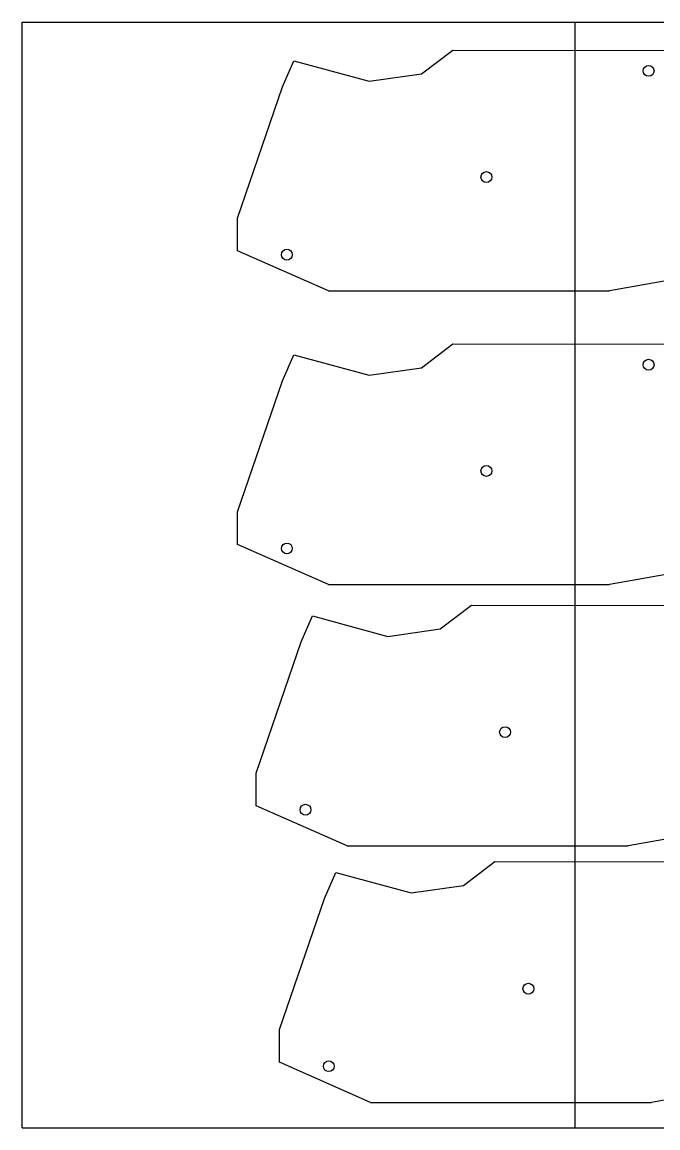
# Model space of a CAD drawing. Header units: millimetres. Extents: x 0 to 305, y -305 to 0.
# Drawn here: x 0 to 175.3, y -304.8 to 0 of the extents above; entities that cross this region are included whole.
import ezdxf

# ---------------------------------------------------------------- set-up
doc = ezdxf.new("R2010")
doc.units = ezdxf.units.MM
doc.layers.add('CUTS', color=1, linetype='Continuous', true_color=0xff0000)
doc.layers.add('laser bed referance', color=3, linetype='Continuous', lineweight=25, true_color=0x00ff00)
doc.layers.add('Referance lines', color=2, linetype='Continuous', lineweight=25, true_color=0xffff00)

msp = doc.modelspace()

# ---------------------------------------------------------------- linework, layer by layer
at = {"layer": 'CUTS', "color": 1, "lineweight": 25, "true_color": 0xff0000}
for p, q in [((84.52, -74.07), (161.96, -74.07)), ((84.52, -155.06), (161.96, -155.06)), ((89.67, -227.06), (167.1, -227.06)), ((96.1, -297.77), (173.53, -297.77))]:
    msp.add_line(p, q, dxfattribs=at)
for points in [[(84.52, -74.07), (59.4, -63.03), (59.4, -54), (71.79, -17.86), (74.92, -10.71), (95.72, -16.31), (110.12, -14.28), (118.76, -7.71), (186.95, -7.78), (269.32, -23.31), (269.32, -67.69), (196.84, -67.9), (161.96, -74.07)], [(84.52, -155.06), (59.4, -144.03), (59.4, -134.99), (71.79, -98.85), (74.92, -91.7), (95.72, -97.31), (110.12, -95.28), (118.76, -88.7), (186.95, -88.77), (269.32, -104.31), (269.32, -148.69), (196.84, -148.89), (161.96, -155.06)], [(89.67, -227.06), (64.55, -216.02), (64.55, -206.99), (76.93, -170.85), (80.07, -163.7), (100.87, -169.31), (115.27, -167.27), (123.91, -160.7), (192.1, -160.77), (274.47, -176.3), (274.47, -220.68), (201.98, -220.89), (167.1, -227.06)], [(96.1, -297.77), (70.98, -286.73), (70.98, -277.7), (83.36, -241.56), (86.5, -234.41), (107.3, -240.02), (121.69, -237.98), (130.33, -231.41), (198.53, -231.48), (280.89, -247.01), (280.89, -291.4), (208.41, -291.6), (173.53, -297.77)]]:
    msp.add_lwpolyline(points, dxfattribs=at)
for points in [[(171.26, -13.43), (171.26, -12.61), (171.93, -11.93), (172.76, -11.93)], [(172.76, -11.93), (173.58, -11.93), (174.26, -12.61), (174.26, -13.43)], [(172.76, -14.93), (171.93, -14.93), (171.26, -14.26), (171.26, -13.43)], [(174.26, -13.43), (174.26, -14.26), (173.58, -14.93), (172.76, -14.93)], [(126.54, -42.72), (126.54, -41.9), (127.21, -41.22), (128.04, -41.22)], [(128.04, -41.22), (128.87, -41.22), (129.54, -41.9), (129.54, -42.72)], [(128.04, -44.22), (127.21, -44.22), (126.54, -43.55), (126.54, -42.72)], [(129.54, -42.72), (129.54, -43.55), (128.87, -44.22), (128.04, -44.22)], [(71.51, -64.1), (71.51, -63.27), (72.18, -62.6), (73.01, -62.6)], [(73.01, -62.6), (73.83, -62.6), (74.51, -63.27), (74.51, -64.1)], [(73.01, -65.6), (72.18, -65.6), (71.51, -64.93), (71.51, -64.1)], [(74.51, -64.1), (74.51, -64.93), (73.83, -65.6), (73.01, -65.6)], [(171.26, -94.43), (171.26, -93.6), (171.93, -92.93), (172.76, -92.93)], [(172.76, -95.93), (171.93, -95.93), (171.26, -95.26), (171.26, -94.43)], [(172.76, -92.93), (173.58, -92.93), (174.26, -93.6), (174.26, -94.43)], [(174.26, -94.43), (174.26, -95.26), (173.58, -95.93), (172.76, -95.93)], [(126.54, -123.72), (126.54, -122.89), (127.21, -122.22), (128.04, -122.22)], [(128.04, -125.22), (127.21, -125.22), (126.54, -124.55), (126.54, -123.72)], [(128.04, -122.22), (128.87, -122.22), (129.54, -122.89), (129.54, -123.72)], [(129.54, -123.72), (129.54, -124.55), (128.87, -125.22), (128.04, -125.22)], [(71.51, -145.09), (71.51, -144.27), (72.18, -143.59), (73.01, -143.59)], [(73.01, -146.59), (72.18, -146.59), (71.51, -145.92), (71.51, -145.09)], [(73.01, -143.59), (73.83, -143.59), (74.51, -144.27), (74.51, -145.09)], [(74.51, -145.09), (74.51, -145.92), (73.83, -146.59), (73.01, -146.59)], [(131.68, -195.72), (131.68, -194.89), (132.36, -194.22), (133.18, -194.22)], [(133.18, -194.22), (134.01, -194.22), (134.68, -194.89), (134.68, -195.72)], [(133.18, -197.22), (132.36, -197.22), (131.68, -196.54), (131.68, -195.72)], [(134.68, -195.72), (134.68, -196.54), (134.01, -197.22), (133.18, -197.22)], [(76.65, -217.09), (76.65, -216.26), (77.32, -215.59), (78.15, -215.59)], [(78.15, -215.59), (78.98, -215.59), (79.65, -216.26), (79.65, -217.09)], [(78.15, -218.59), (77.32, -218.59), (76.65, -217.92), (76.65, -217.09)], [(79.65, -217.09), (79.65, -217.92), (78.98, -218.59), (78.15, -218.59)], [(138.11, -266.43), (138.11, -265.6), (138.78, -264.93), (139.61, -264.93)], [(139.61, -264.93), (140.44, -264.93), (141.11, -265.6), (141.11, -266.43)], [(139.61, -267.93), (138.78, -267.93), (138.11, -267.25), (138.11, -266.43)], [(141.11, -266.43), (141.11, -267.25), (140.44, -267.93), (139.61, -267.93)], [(83.08, -287.8), (83.08, -286.97), (83.75, -286.3), (84.58, -286.3)], [(84.58, -286.3), (85.4, -286.3), (86.08, -286.97), (86.08, -287.8)], [(84.58, -289.3), (83.75, -289.3), (83.08, -288.63), (83.08, -287.8)], [(86.08, -287.8), (86.08, -288.63), (85.4, -289.3), (84.58, -289.3)]]:
    msp.add_open_spline(points, degree=3, dxfattribs=at)
at = {"layer": 'laser bed referance'}
for p, q in [((0, -304.8), (0, 0)), ((0, 0), (304.8, 0)), ((0, -304.8), (304.8, -304.8))]:
    msp.add_line(p, q, dxfattribs=at)
at = {"layer": 'Referance lines'}
msp.add_line((152.4, 0), (152.4, -304.8), dxfattribs=at)

doc.saveas('drawing.dxf')
